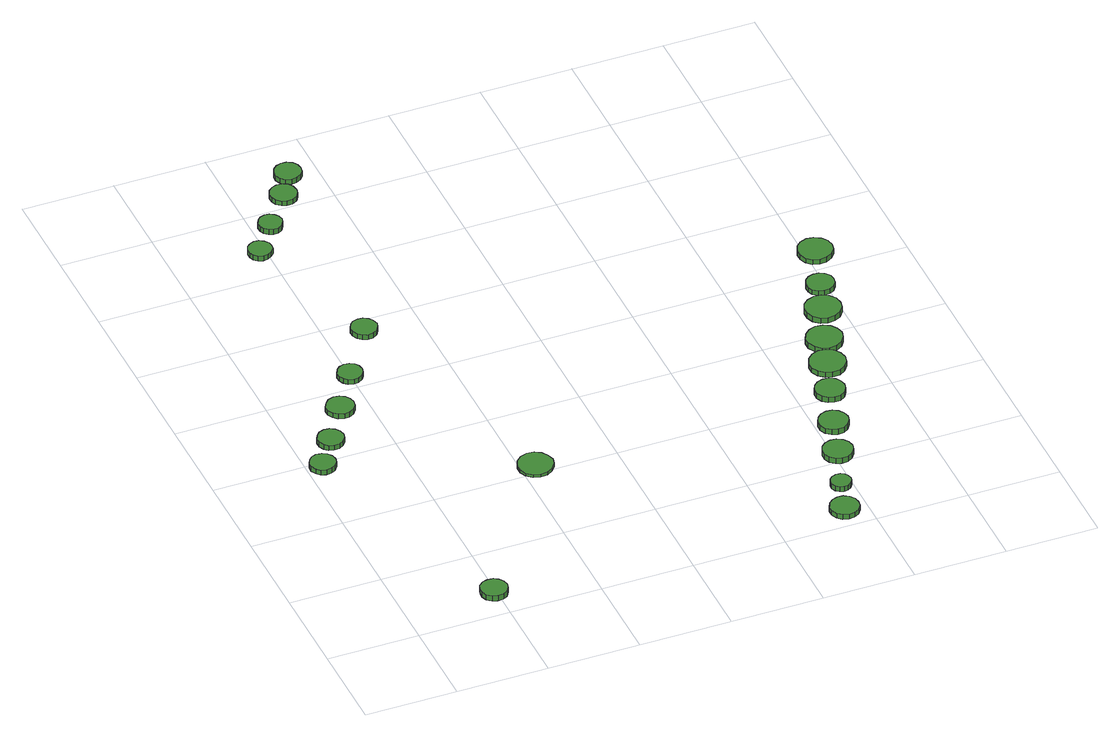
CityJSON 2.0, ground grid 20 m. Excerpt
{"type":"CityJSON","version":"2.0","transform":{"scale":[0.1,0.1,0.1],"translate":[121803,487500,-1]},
"CityObjects":{
"tree1":{"type":"SolitaryVegetationObject","attributes":{"function":"something"},"geometry":[{"type":"MultiSurface","lod":"1","boundaries":[[[0,1,2,3,4,5,6,7,8,9,10,11,12,13,14]],[[15,16,17,18,19,20,21,22,23,24,25,26,27,28,29]],[[0,29,28,1]],[[1,28,27,2]],[[2,27,26,3]],[[3,26,25,4]],[[4,25,24,5]],[[5,24,23,6]],[[6,23,22,7]],[[7,22,21,8]],[[8,21,20,9]],[[9,20,19,10]],[[10,19,18,11]],[[11,18,17,12]],[[12,17,16,13]],[[13,16,15,14]],[[14,15,29,0]]]}]},
"tree2":{"type":"SolitaryVegetationObject","attributes":{"function":"something"},"geometry":[{"type":"MultiSurface","lod":"1","boundaries":[[[30,31,32,33,34,35,36,37,38,39,40,41,42,43,44]],[[45,46,47,48,49,50,51,52,53,54,55,56,57,58,59]],[[30,59,58,31]],[[31,58,57,32]],[[32,57,56,33]],[[33,56,55,34]],[[34,55,54,35]],[[35,54,53,36]],[[36,53,52,37]],[[37,52,51,38]],[[38,51,50,39]],[[39,50,49,40]],[[40,49,48,41]],[[41,48,47,42]],[[42,47,46,43]],[[43,46,45,44]],[[44,45,59,30]]]}]},
"tree3":{"type":"SolitaryVegetationObject","attributes":{"function":"something"},"geometry":[{"type":"MultiSurface","lod":"1","boundaries":[[[60,61,62,63,64,65,66,67,68,69,70,71,72,73,74]],[[75,76,77,78,79,80,81,82,83,84,85,86,87,88,89]],[[60,89,88,61]],[[61,88,87,62]],[[62,87,86,63]],[[63,86,85,64]],[[64,85,84,65]],[[65,84,83,66]],[[66,83,82,67]],[[67,82,81,68]],[[68,81,80,69]],[[69,80,79,70]],[[70,79,78,71]],[[71,78,77,72]],[[72,77,76,73]],[[73,76,75,74]],[[74,75,89,60]]]}]},
"tree4":{"type":"SolitaryVegetationObject","attributes":{"function":"something"},"geometry":[{"type":"MultiSurface","lod":"1","boundaries":[[[90,91,92,93,94,95,96,97,98,99,100,101,102,103,104]],[[105,106,107,108,109,110,111,112,113,114,115,116,117,118,119]],[[90,119,118,91]],[[91,118,117,92]],[[92,117,116,93]],[[93,116,115,94]],[[94,115,114,95]],[[95,114,113,96]],[[96,113,112,97]],[[97,112,111,98]],[[98,111,110,99]],[[99,110,109,100]],[[100,109,108,101]],[[101,108,107,102]],[[102,107,106,103]],[[103,106,105,104]],[[104,105,119,90]]]}]},
"tree5":{"type":"SolitaryVegetationObject","attributes":{"function":"something"},"geometry":[{"type":"MultiSurface","lod":"1","boundaries":[[[120,121,122,123,124,125,126,127,128,129,130,131,132,133,134]],[[135,136,137,138,139,140,141,142,143,144,145,146,147,148,149]],[[120,149,148,121]],[[121,148,147,122]],[[122,147,146,123]],[[123,146,145,124]],[[124,145,144,125]],[[125,144,143,126]],[[126,143,142,127]],[[127,142,141,128]],[[128,141,140,129]],[[129,140,139,130]],[[130,139,138,131]],[[131,138,137,132]],[[132,137,136,133]],[[133,136,135,134]],[[134,135,149,120]]]}]},
"tree6":{"type":"SolitaryVegetationObject","attributes":{"function":"something"},"geometry":[{"type":"MultiSurface","lod":"1","boundaries":[[[150,151,152,153,154,155,156,157,158,159,160,161,162,163,164]],[[165,166,167,168,169,170,171,172,173,174,175,176,177,178,179]],[[150,179,178,151]],[[151,178,177,152]],[[152,177,176,153]],[[153,176,175,154]],[[154,175,174,155]],[[155,174,173,156]],[[156,173,172,157]],[[157,172,171,158]],[[158,171,170,159]],[[159,170,169,160]],[[160,169,168,161]],[[161,168,167,162]],[[162,167,166,163]],[[163,166,165,164]],[[164,165,179,150]]]}]},
"tree7":{"type":"SolitaryVegetationObject","attributes":{"function":"something"},"geometry":[{"type":"MultiSurface","lod":"1","boundaries":[[[180,181,182,183,184,185,186,187,188,189,190,191,192,193,194]],[[195,196,197,198,199,200,201,202,203,204,205,206,207,208,209]],[[180,209,208,181]],[[181,208,207,182]],[[182,207,206,183]],[[183,206,205,184]],[[184,205,204,185]],[[185,204,203,186]],[[186,203,202,187]],[[187,202,201,188]],[[188,201,200,189]],[[189,200,199,190]],[[190,199,198,191]],[[191,198,197,192]],[[192,197,196,193]],[[193,196,195,194]],[[194,195,209,180]]]}]},
"tree8":{"type":"SolitaryVegetationObject","attributes":{"function":"something"},"geometry":[{"type":"MultiSurface","lod":"1","boundaries":[[[210,211,212,213,214,215,216,217,218,219,220,221,222,223,224]],[[225,226,227,228,229,230,231,232,233,234,235,236,237,238,239]],[[210,239,238,211]],[[211,238,237,212]],[[212,237,236,213]],[[213,236,235,214]],[[214,235,234,215]],[[215,234,233,216]],[[216,233,232,217]],[[217,232,231,218]],[[218,231,230,219]],[[219,230,229,220]],[[220,229,228,221]],[[221,228,227,222]],[[222,227,226,223]],[[223,226,225,224]],[[224,225,239,210]]]}]},
"tree9":{"type":"SolitaryVegetationObject","attributes":{"function":"something"},"geometry":[{"type":"MultiSurface","lod":"1","boundaries":[[[240,241,242,243,244,245,246,247,248,249,250,251,252,253,254]],[[255,256,257,258,259,260,261,262,263,264,265,266,267,268,269]],[[240,269,268,241]],[[241,268,267,242]],[[242,267,266,243]],[[243,266,265,244]],[[244,265,264,245]],[[245,264,263,246]],[[246,263,262,247]],[[247,262,261,248]],[[248,261,260,249]],[[249,260,259,250]],[[250,259,258,251]],[[251,258,257,252]],[[252,257,256,253]],[[253,256,255,254]],[[254,255,269,240]]]}]},
"tree10":{"type":"SolitaryVegetationObject","attributes":{"function":"something"},"geometry":[{"type":"MultiSurface","lod":"1","boundaries":[[[270,271,272,273,274,275,276,277,278,279,280,281,282,283,284]],[[285,286,287,288,289,290,291,292,293,294,295,296,297,298,299]],[[270,299,298,271]],[[271,298,297,272]],[[272,297,296,273]],[[273,296,295,274]],[[274,295,294,275]],[[275,294,293,276]],[[276,293,292,277]],[[277,292,291,278]],[[278,291,290,279]],[[279,290,289,280]],[[280,289,288,281]],[[281,288,287,282]],[[282,287,286,283]],[[283,286,285,284]],[[284,285,299,270]]]}]},
"tree11":{"type":"SolitaryVegetationObject","attributes":{"function":"something"},"geometry":[{"type":"MultiSurface","lod":"1","boundaries":[[[300,301,302,303,304,305,306,307,308,309,310,311,312,313,314]],[[315,316,317,318,319,320,321,322,323,324,325,326,327,328,329]],[[300,329,328,301]],[[301,328,327,302]],[[302,327,326,303]],[[303,326,325,304]],[[304,325,324,305]],[[305,324,323,306]],[[306,323,322,307]],[[307,322,321,308]],[[308,321,320,309]],[[309,320,319,310]],[[310,319,318,311]],[[311,318,317,312]],[[312,317,316,313]],[[313,316,315,314]],[[314,315,329,300]]]}]},
"tree12":{"type":"SolitaryVegetationObject","attributes":{"function":"something"},"geometry":[{"type":"MultiSurface","lod":"1","boundaries":[[[330,331,332,333,334,335,336,337,338,339,340,341,342,343,344]],[[345,346,347,348,349,350,351,352,353,354,355,356,357,358,359]],[[330,359,358,331]],[[331,358,357,332]],[[332,357,356,333]],[[333,356,355,334]],[[334,355,354,335]],[[335,354,353,336]],[[336,353,352,337]],[[337,352,351,338]],[[338,351,350,339]],[[339,350,349,340]],[[340,349,348,341]],[[341,348,347,342]],[[342,347,346,343]],[[343,346,345,344]],[[344,345,359,330]]]}]},
"tree13":{"type":"SolitaryVegetationObject","attributes":{"function":"something"},"geometry":[{"type":"MultiSurface","lod":"1","boundaries":[[[360,361,362,363,364,365,366,367,368,369,370,371,372,373,374]],[[375,376,377,378,379,380,381,382,383,384,385,386,387,388,389]],[[360,389,388,361]],[[361,388,387,362]],[[362,387,386,363]],[[363,386,385,364]],[[364,385,384,365]],[[365,384,383,366]],[[366,383,382,367]],[[367,382,381,368]],[[368,381,380,369]],[[369,380,379,370]],[[370,379,378,371]],[[371,378,377,372]],[[372,377,376,373]],[[373,376,375,374]],[[374,375,389,360]]]}]},
"tree14":{"type":"SolitaryVegetationObject","attributes":{"function":"something"},"geometry":[{"type":"MultiSurface","lod":"1","boundaries":[[[390,391,392,393,394,395,396,397,398,399,400,401,402,403,404]],[[405,406,407,408,409,410,411,412,413,414,415,416,417,418,419]],[[390,419,418,391]],[[391,418,417,392]],[[392,417,416,393]],[[393,416,415,394]],[[394,415,414,395]],[[395,414,413,396]],[[396,413,412,397]],[[397,412,411,398]],[[398,411,410,399]],[[399,410,409,400]],[[400,409,408,401]],[[401,408,407,402]],[[402,407,406,403]],[[403,406,405,404]],[[404,405,419,390]]]}]},
"tree15":{"type":"SolitaryVegetationObject","attributes":{"function":"something"},"geometry":[{"type":"MultiSurface","lod":"1","boundaries":[[[420,421,422,423,424,425,426,427,428,429,430,431,432,433,434]],[[435,436,437,438,439,440,441,442,443,444,445,446,447,448,449]],[[420,449,448,421]],[[421,448,447,422]],[[422,447,446,423]],[[423,446,445,424]],[[424,445,444,425]],[[425,444,443,426]],[[426,443,442,427]],[[427,442,441,428]],[[428,441,440,429]],[[429,440,439,430]],[[430,439,438,431]],[[431,438,437,432]],[[432,437,436,433]],[[433,436,435,434]],[[434,435,449,420]]]}]},
"tree16":{"type":"SolitaryVegetationObject","attributes":{"function":"something"},"geometry":[{"type":"MultiSurface","lod":"1","boundaries":[[[450,451,452,453,454,455,456,457,458,459,460,461,462,463,464]],[[465,466,467,468,469,470,471,472,473,474,475,476,477,478,479]],[[450,479,478,451]],[[451,478,477,452]],[[452,477,476,453]],[[453,476,475,454]],[[454,475,474,455]],[[455,474,473,456]],[[456,473,472,457]],[[457,472,471,458]],[[458,471,470,459]],[[459,470,469,460]],[[460,469,468,461]],[[461,468,467,462]],[[462,467,466,463]],[[463,466,465,464]],[[464,465,479,450]]]}]},
"tree17":{"type":"SolitaryVegetationObject","attributes":{"function":"something"},"geometry":[{"type":"MultiSurface","lod":"1","boundaries":[[[480,481,482,483,484,485,486,487,488,489,490,491,492,493,494]],[[495,496,497,498,499,500,501,502,503,504,505,506,507,508,509]],[[480,509,508,481]],[[481,508,507,482]],[[482,507,506,483]],[[483,506,505,484]],[[484,505,504,485]],[[485,504,503,486]],[[486,503,502,487]],[[487,502,501,488]],[[488,501,500,489]],[[489,500,499,490]],[[490,499,498,491]],[[491,498,497,492]],[[492,497,496,493]],[[493,496,495,494]],[[494,495,509,480]]]}]},
"tree18":{"type":"SolitaryVegetationObject","attributes":{"function":"something"},"geometry":[{"type":"MultiSurface","lod":"1","boundaries":[[[510,511,512,513,514,515,516,517,518,519,520,521,522,523,524]],[[525,526,527,528,529,530,531,532,533,534,535,536,537,538,539]],[[510,539,538,511]],[[511,538,537,512]],[[512,537,536,513]],[[513,536,535,514]],[[514,535,534,515]],[[515,534,533,516]],[[516,533,532,517]],[[517,532,531,518]],[[518,531,530,519]],[[519,530,529,520]],[[520,529,528,521]],[[521,528,527,522]],[[522,527,526,523]],[[523,526,525,524]],[[524,525,539,510]]]}]},
"tree19":{"type":"SolitaryVegetationObject","attributes":{"function":"something"},"geometry":[{"type":"MultiSurface","lod":"1","boundaries":[[[540,541,542,543,544,545,546,547,548,549,550,551,552,553,554]],[[555,556,557,558,559,560,561,562,563,564,565,566,567,568,569]],[[540,569,568,541]],[[541,568,567,542]],[[542,567,566,543]],[[543,566,565,544]],[[544,565,564,545]],[[545,564,563,546]],[[546,563,562,547]],[[547,562,561,548]],[[548,561,560,549]],[[549,560,559,550]],[[550,559,558,551]],[[551,558,557,552]],[[552,557,556,553]],[[553,556,555,554]],[[554,555,569,540]]]}]},
"tree20":{"type":"SolitaryVegetationObject","attributes":{"function":"something"},"geometry":[{"type":"MultiSurface","lod":"1","boundaries":[[[570,571,572,573,574,575,576,577,578,579,580,581,582,583,584]],[[585,586,587,588,589,590,591,592,593,594,595,596,597,598,599]],[[570,599,598,571]],[[571,598,597,572]],[[572,597,596,573]],[[573,596,595,574]],[[574,595,594,575]],[[575,594,593,576]],[[576,593,592,577]],[[577,592,591,578]],[[578,591,590,579]],[[579,590,589,580]],[[580,589,588,581]],[[581,588,587,582]],[[582,587,586,583]],[[583,586,585,584]],[[584,585,599,570]]]}]},
"tree21":{"type":"SolitaryVegetationObject","attributes":{"function":"something"},"geometry":[{"type":"MultiSurface","lod":"1","boundaries":[[[600,601,602,603,604,605,606,607,608,609,610,611,612,613,614]],[[615,616,617,618,619,620,621,622,623,624,625,626,627,628,629]],[[600,629,628,601]],[[601,628,627,602]],[[602,627,626,603]],[[603,626,625,604]],[[604,625,624,605]],[[605,624,623,606]],[[606,623,622,607]],[[607,622,621,608]],[[608,621,620,609]],[[609,620,619,610]],[[610,619,618,611]],[[611,618,617,612]],[[612,617,616,613]],[[613,616,615,614]],[[614,615,629,600]]]}]}
},
"vertices":[
[62,586,19],[60,597,19],[53,607,19],[43,612,19],[31,614,19],[20,610,19],[12,602,19],[7,592,19],[7,580,19],[12,570,19],[20,562,19],[31,558,19],[43,560,19],[53,565,19],[60,575,19],[60,575,7],[53,565,7],[43,560,7],[31,558,7],[20,562,7],[12,570,7],[7,580,7],[7,592,7],[12,602,7],[20,610,7],[31,614,7],[43,612,7],[53,607,7],[60,597,7],[62,586,7],
[222,68,23],[219,79,23],[212,89,23],[202,95,23],[190,96,23],[178,93,23],[169,85,23],[165,74,23],[165,62,23],[169,51,23],[178,43,23],[190,39,23],[202,40,23],[212,46,23],[219,56,23],[219,56,10],[212,46,10],[202,40,10],[190,39,10],[178,43,10],[169,51,10],[165,62,10],[165,74,10],[169,85,10],[178,93,10],[190,96,10],[202,95,10],[212,89,10],[219,79,10],[222,68,10],
[109,656,18],[106,667,18],[99,677,18],[89,683,18],[77,684,18],[66,680,18],[58,672,18],[53,662,18],[53,650,18],[58,639,18],[66,631,18],[77,628,18],[89,629,18],[99,635,18],[106,644,18],[106,644,6],[99,635,6],[89,629,6],[77,628,6],[66,631,6],[58,639,6],[53,650,6],[53,662,6],[58,672,6],[66,680,6],[77,684,6],[89,683,6],[99,677,6],[106,667,6],[109,656,6],
[169,746,18],[166,758,18],[159,768,18],[148,774,18],[136,776,18],[124,772,18],[115,763,18],[109,752,18],[109,739,18],[115,728,18],[124,720,18],[136,716,18],[148,717,18],[159,723,18],[166,733,18],[166,733,6],[159,723,6],[148,717,6],[136,716,6],[124,720,6],[115,728,6],[109,739,6],[109,752,6],[115,763,6],[124,772,6],[136,776,6],[148,774,6],[159,768,6],[166,758,6],[169,746,6],
[226,840,18],[224,851,18],[218,860,18],[208,865,18],[197,867,18],[186,863,18],[178,856,18],[173,845,18],[173,834,18],[178,824,18],[186,816,18],[197,813,18],[208,814,18],[218,820,18],[224,829,18],[224,829,6],[218,820,6],[208,814,6],[197,813,6],[186,816,6],[178,824,6],[173,834,6],[173,845,6],[178,856,6],[186,863,6],[197,867,6],[208,865,6],[218,860,6],[224,851,6],[226,840,6],
[469,422,14],[465,437,14],[456,450,14],[443,458,14],[427,460,14],[412,455,14],[400,444,14],[394,430,14],[394,414,14],[400,400,14],[412,389,14],[427,385,14],[443,386,14],[456,394,14],[465,407,14],[465,407,7],[456,394,7],[443,386,7],[427,385,7],[412,389,7],[400,400,7],[394,414,7],[394,430,7],[400,444,7],[412,455,7],[427,460,7],[443,458,7],[456,450,7],[465,437,7],[469,422,7],
[307,956,26],[304,968,26],[297,977,26],[287,983,26],[276,984,26],[264,981,26],[256,973,26],[251,962,26],[251,950,26],[256,939,26],[264,932,26],[276,928,26],[287,929,26],[297,935,26],[304,945,26],[304,945,14],[297,935,14],[287,929,14],[276,928,14],[264,932,14],[256,939,14],[251,950,14],[251,962,14],[256,973,14],[264,981,14],[276,984,14],[287,983,14],[297,977,14],[304,968,14],[307,956,14],
[210,1275,25],[208,1285,25],[201,1294,25],[192,1300,25],[181,1301,25],[171,1297,25],[163,1290,25],[159,1280,25],[159,1270,25],[163,1260,25],[171,1252,25],[181,1249,25],[192,1250,25],[201,1256,25],[208,1264,25],[208,1264,13],[201,1256,13],[192,1250,13],[181,1249,13],[171,1252,13],[163,1260,13],[159,1270,13],[159,1280,13],[163,1290,13],[171,1297,13],[181,1301,13],[192,1300,13],[201,1294,13],[208,1285,13],[210,1275,13],
[265,1352,21],[262,1363,21],[256,1371,21],[247,1377,21],[236,1378,21],[226,1375,21],[218,1367,21],[214,1358,21],[214,1347,21],[218,1337,21],[226,1330,21],[236,1327,21],[247,1328,21],[256,1333,21],[262,1342,21],[262,1342,8],[256,1333,8],[247,1328,8],[236,1327,8],[226,1330,8],[218,1337,8],[214,1347,8],[214,1358,8],[218,1367,8],[226,1375,8],[236,1378,8],[247,1377,8],[256,1371,8],[262,1363,8],[265,1352,8],
[329,1432,20],[327,1444,20],[320,1454,20],[309,1460,20],[297,1461,20],[286,1457,20],[277,1449,20],[272,1438,20],[272,1426,20],[277,1415,20],[286,1407,20],[297,1403,20],[309,1404,20],[320,1410,20],[327,1420,20],[327,1420,9],[320,1410,9],[309,1404,9],[297,1403,9],[286,1407,9],[277,1415,9],[272,1426,9],[272,1438,9],[277,1449,9],[286,1457,9],[297,1461,9],[309,1460,9],[320,1454,9],[327,1444,9],[329,1432,9],
[364,1493,21],[362,1505,21],[355,1515,21],[344,1521,21],[332,1522,21],[321,1518,21],[312,1510,21],[307,1499,21],[307,1487,21],[312,1476,21],[321,1468,21],[332,1464,21],[344,1466,21],[355,1472,21],[362,1481,21],[362,1481,9],[355,1472,9],[344,1466,9],[332,1464,9],[321,1468,9],[312,1476,9],[307,1487,9],[307,1499,9],[312,1510,9],[321,1518,9],[332,1522,9],[344,1521,9],[355,1515,9],[362,1505,9],[364,1493,9],
[978,40,27],[976,53,27],[968,63,27],[957,70,27],[944,71,27],[932,67,27],[922,58,27],[917,47,27],[917,34,27],[922,22,27],[932,13,27],[944,9,27],[957,11,27],[968,17,27],[976,28,27],[976,28,15],[968,17,15],[957,11,15],[944,9,15],[932,13,15],[922,22,15],[917,34,15],[917,47,15],[922,58,15],[932,67,15],[944,71,15],[957,70,15],[968,63,15],[976,53,15],[978,40,15],
[995,121,25],[993,130,25],[988,138,25],[980,142,25],[971,143,25],[962,140,25],[955,134,25],[951,126,25],[951,117,25],[955,108,25],[962,102,25],[971,99,25],[980,100,25],[988,105,25],[993,112,25],[993,112,13],[988,105,13],[980,100,13],[971,99,13],[962,102,13],[955,108,13],[951,117,13],[951,126,13],[955,134,13],[962,140,13],[971,143,13],[980,142,13],[988,138,13],[993,130,13],[995,121,13],
[1039,218,26],[1036,231,26],[1028,242,26],[1016,249,26],[1003,250,26],[990,246,26],[980,237,26],[975,225,26],[975,211,26],[980,199,26],[990,190,26],[1003,186,26],[1016,187,26],[1028,194,26],[1036,205,26],[1036,205,13],[1028,194,13],[1016,187,13],[1003,186,13],[990,190,13],[980,199,13],[975,211,13],[975,225,13],[980,237,13],[990,246,13],[1003,250,13],[1016,249,13],[1028,242,13],[1036,231,13],[1039,218,13],
[1067,309,26],[1064,322,26],[1056,333,26],[1045,340,26],[1032,341,26],[1019,337,26],[1009,328,26],[1003,316,26],[1003,302,26],[1009,290,26],[1019,281,26],[1032,277,26],[1045,278,26],[1056,285,26],[1064,296,26],[1064,296,13],[1056,285,13],[1045,278,13],[1032,277,13],[1019,281,13],[1009,290,13],[1003,302,13],[1003,316,13],[1009,328,13],[1019,337,13],[1032,341,13],[1045,340,13],[1056,333,13],[1064,322,13],[1067,309,13],
[1101,409,26],[1098,422,26],[1091,433,26],[1079,440,26],[1066,441,26],[1053,437,26],[1043,428,26],[1037,416,26],[1037,402,26],[1043,390,26],[1053,381,26],[1066,377,26],[1079,378,26],[1091,385,26],[1098,396,26],[1098,396,13],[1091,385,13],[1079,378,13],[1066,377,13],[1053,381,13],[1043,390,13],[1037,402,13],[1037,416,13],[1043,428,13],[1053,437,13],[1066,441,13],[1079,440,13],[1091,433,13],[1098,422,13],[1101,409,13],
[1137,492,26],[1133,508,26],[1124,521,26],[1110,529,26],[1094,531,26],[1079,526,26],[1067,515,26],[1060,500,26],[1060,484,26],[1067,469,26],[1079,459,26],[1094,454,26],[1110,455,26],[1124,463,26],[1133,476,26],[1133,476,14],[1124,463,14],[1110,455,14],[1094,454,14],[1079,459,14],[1067,469,14],[1060,484,14],[1060,500,14],[1067,515,14],[1079,526,14],[1094,531,14],[1110,529,14],[1124,521,14],[1133,508,14],[1137,492,14],
[1162,569,26],[1158,584,26],[1149,597,26],[1135,605,26],[1119,607,26],[1104,602,26],[1092,591,26],[1085,577,26],[1085,561,26],[1092,546,26],[1104,535,26],[1119,530,26],[1135,532,26],[1149,540,26],[1158,553,26],[1158,553,13],[1149,540,13],[1135,532,13],[1119,530,13],[1104,535,13],[1092,546,13],[1085,561,13],[1085,577,13],[1092,591,13],[1104,602,13],[1119,607,13],[1135,605,13],[1149,597,13],[1158,584,13],[1162,569,13],
[1197,661,26],[1194,677,26],[1184,690,26],[1170,698,26],[1154,699,26],[1139,694,26],[1127,684,26],[1121,669,26],[1121,653,26],[1127,638,26],[1139,627,26],[1154,622,26],[1170,624,26],[1184,632,26],[1194,645,26],[1194,645,13],[1184,632,13],[1170,624,13],[1154,622,13],[1139,627,13],[1127,638,13],[1121,653,13],[1121,669,13],[1127,684,13],[1139,694,13],[1154,699,13],[1170,698,13],[1184,690,13],[1194,677,13],[1197,661,13],
[1214,737,26],[1212,750,26],[1204,760,26],[1193,766,26],[1181,767,26],[1169,763,26],[1160,755,26],[1155,744,26],[1155,731,26],[1160,720,26],[1169,712,26],[1181,708,26],[1193,709,26],[1204,715,26],[1212,725,26],[1212,725,14],[1204,715,14],[1193,709,14],[1181,708,14],[1169,712,14],[1160,720,14],[1155,731,14],[1155,744,14],[1160,755,14],[1169,763,14],[1181,767,14],[1193,766,14],[1204,760,14],[1212,750,14],[1214,737,14],
[1254,843,26],[1251,858,26],[1242,870,26],[1228,878,26],[1213,880,26],[1198,875,26],[1187,865,26],[1181,851,26],[1181,835,26],[1187,821,26],[1198,811,26],[1213,806,26],[1228,808,26],[1242,815,26],[1251,828,26],[1251,828,14],[1242,815,14],[1228,808,14],[1213,806,14],[1198,811,14],[1187,821,14],[1181,835,14],[1181,851,14],[1187,865,14],[1198,875,14],[1213,880,14],[1228,878,14],[1242,870,14],[1251,858,14],[1254,843,14]
]}
